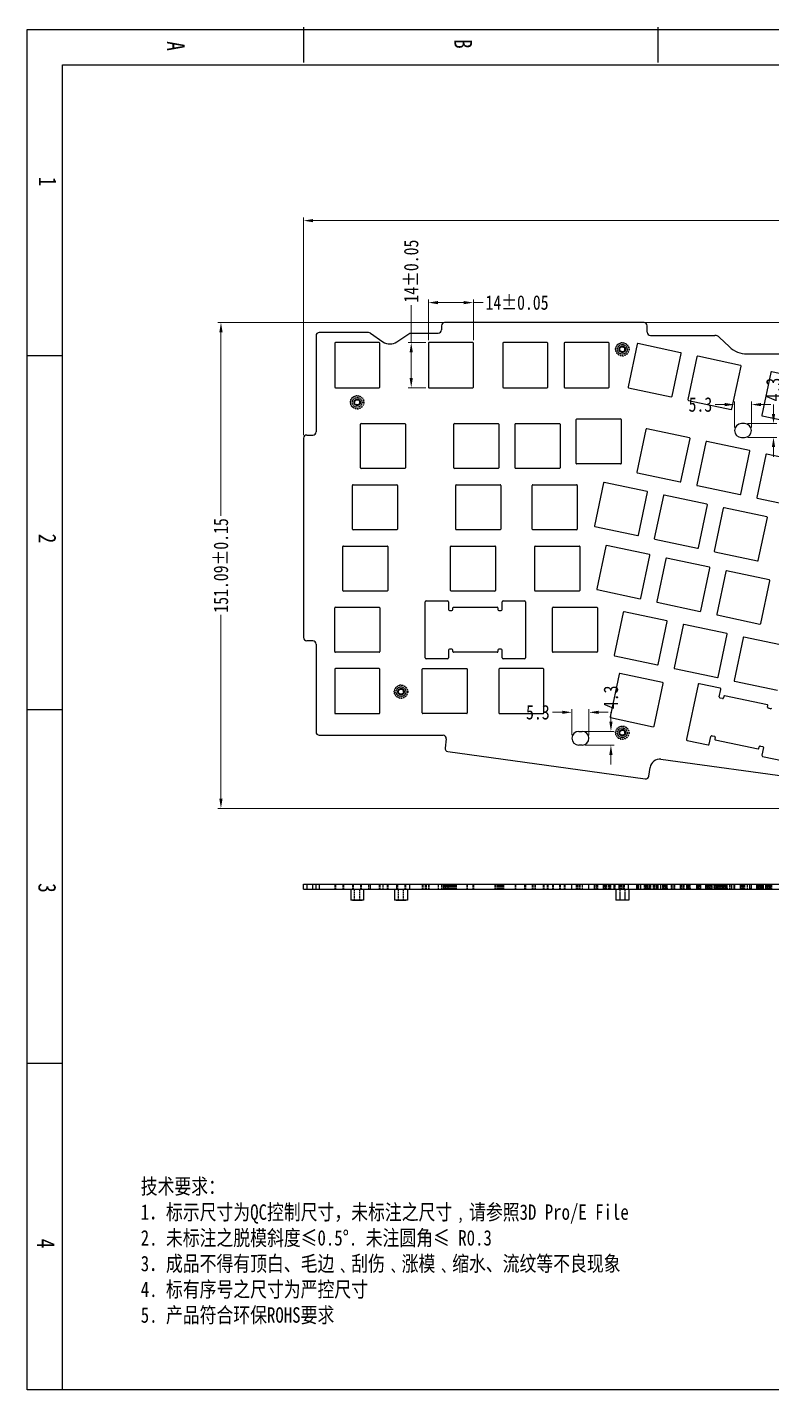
# Model space of a CAD drawing. Header units: inches. Extents: x 457 to 1932, y -186 to 238.
# Drawn here: x 457.2 to 688.7, y -186.2 to 237.6 of the extents above; entities that cross this region are included whole.
import ezdxf

# ---------------------------------------------------------------- set-up
doc = ezdxf.new("R2010")
doc.units = ezdxf.units.IN
doc.header["$LTSCALE"] = 1.21
doc.header["$MEASUREMENT"] = 0
doc.header["$PDMODE"] = 3
doc.header["$PDSIZE"] = 0.3125
doc.linetypes.add('HIDDEN', pattern=[0.2, 0.1, -0.1])
doc.layers.get('0').update_dxf_attribs({"linetype": 'CONTINUOUS'})
doc.layers.get('Defpoints').update_dxf_attribs({"linetype": 'CONTINUOUS'})
doc.layers.add('DEFAULT_2', color=8, linetype='HIDDEN')
doc.styles.get("Standard").update_dxf_attribs({"font": 'txt', "width": 0.8})
doc.dimstyles.new('YanXiu', dxfattribs={"dimscale": 1.5, "dimtxt": 3, "dimasz": 2, "dimexe": 0.66, "dimexo": 0.66, "dimgap": 0.66, "dimtad": 0, "dimdsep": 46, "dimtxsty": 'Standard', "dimcen": 0, "dimclrd": 3, "dimclre": 6, "dimclrt": 3, "dimazin": 2, "dimtm": 1e-09, "dimtfac": 1, "dimtofl": 0, "dimtmove": 0, "dimatfit": 3, "dimfxl": 0, "dimlwd": 5, "dimlwe": 5, "dimarcsym": 0})

# ---------------------------------------------------------------- blocks, each defined once
blk = doc.blocks.new('*D1')
at = {"color": 3, "lineweight": 5}
for p, q in [((689.29, 117.27), (689.29, 120.27)), ((689.29, 106.97), (689.29, 103.97))]:
    blk.add_line(p, q, dxfattribs=at)
at = {"color": 6, "lineweight": 5}
for p, q in [((681.29, 114.27), (690.28, 114.27)), ((681.29, 109.97), (690.28, 109.97))]:
    blk.add_line(p, q, dxfattribs=at)
at = {"color": 3}
for points in [[(688.79, 117.27), (689.79, 117.27), (689.29, 114.27)], [(688.79, 106.97), (689.79, 106.97), (689.29, 109.97)]]:
    blk.add_solid(points, dxfattribs=at)
at = {"layer": 'Defpoints', "color": 0}
for p in [(680.3, 114.27), (680.3, 109.97), (689.29, 109.97)]:
    blk.add_point(p, dxfattribs=at)
at = {"color": 3, "insert": (689.29, 124.86), "char_height": 4.5, "attachment_point": 5, "rotation": 90}
blk.add_mtext('4.3', dxfattribs=at)
blk = doc.blocks.new('*D2')
at = {"color": 3, "lineweight": 5}
for p, q in [((674.15, 120.2), (671.15, 120.2)), ((685.45, 120.2), (688.45, 120.2))]:
    blk.add_line(p, q, dxfattribs=at)
at = {"color": 6, "lineweight": 5}
for p, q in [((677.15, 113.11), (677.15, 121.19)), ((682.45, 113.11), (682.45, 121.19))]:
    blk.add_line(p, q, dxfattribs=at)
at = {"color": 3}
for points in [[(674.15, 120.7), (674.15, 119.7), (677.15, 120.2)], [(685.45, 120.7), (685.45, 119.7), (682.45, 120.2)]]:
    blk.add_solid(points, dxfattribs=at)
at = {"layer": 'Defpoints', "color": 0}
for p in [(677.15, 120.2), (677.15, 112.12), (682.45, 112.12)]:
    blk.add_point(p, dxfattribs=at)
at = {"color": 3, "insert": (666.56, 120.2), "char_height": 4.5, "attachment_point": 5}
blk.add_mtext('5.3', dxfattribs=at)
blk = doc.blocks.new('*D3')
at = {"color": 6, "lineweight": 5}
for p, q in [((581.95, 140.25), (581.95, 152.9)), ((595.95, 140.25), (595.95, 152.9))]:
    blk.add_line(p, q, dxfattribs=at)
at = {"color": 3, "lineweight": 5}
for p, q in [((584.95, 151.91), (592.95, 151.91)), ((595.95, 151.91), (598.95, 151.91))]:
    blk.add_line(p, q, dxfattribs=at)
at = {"color": 3}
for points in [[(584.95, 152.41), (584.95, 151.41), (581.95, 151.91)], [(592.95, 152.41), (592.95, 151.41), (595.95, 151.91)]]:
    blk.add_solid(points, dxfattribs=at)
at = {"layer": 'Defpoints', "color": 0}
for p in [(595.95, 151.91), (581.95, 139.26), (595.95, 139.26)]:
    blk.add_point(p, dxfattribs=at)
at = {"color": 3, "insert": (609.54, 151.91), "char_height": 4.5, "attachment_point": 5}
blk.add_mtext('14%%P0.05', dxfattribs=at)
blk = doc.blocks.new('*D4')
at = {"color": 3, "lineweight": 5}
for p, q in [((576.62, 139.46), (576.62, 151.11)), ((576.62, 128.46), (576.62, 136.46))]:
    blk.add_line(p, q, dxfattribs=at)
at = {"color": 6, "lineweight": 5}
for p, q in [((581.16, 139.46), (575.63, 139.46)), ((581.16, 125.46), (575.63, 125.46))]:
    blk.add_line(p, q, dxfattribs=at)
at = {"color": 3}
for points in [[(576.12, 136.46), (577.12, 136.46), (576.62, 139.46)], [(576.12, 128.46), (577.12, 128.46), (576.62, 125.46)]]:
    blk.add_solid(points, dxfattribs=at)
at = {"layer": 'Defpoints', "color": 0}
for p in [(582.15, 139.46), (576.62, 125.46), (582.15, 125.46)]:
    blk.add_point(p, dxfattribs=at)
at = {"color": 3, "insert": (576.62, 161.7), "char_height": 4.5, "attachment_point": 5, "rotation": 90}
blk.add_mtext('14%%P0.05', dxfattribs=at)
blk = doc.blocks.new('*D5')
at = {"color": 6, "lineweight": 5}
for p, q in [((543.12, 110.72), (543.12, 178.4)), ((984.22, 110.72), (984.22, 178.4))]:
    blk.add_line(p, q, dxfattribs=at)
at = {"color": 3, "lineweight": 5}
for p, q in [((546.12, 177.41), (749.78, 177.41)), ((981.22, 177.41), (777.56, 177.41))]:
    blk.add_line(p, q, dxfattribs=at)
at = {"color": 3}
for points in [[(546.12, 177.91), (546.12, 176.91), (543.12, 177.41)], [(981.22, 177.91), (981.22, 176.91), (984.22, 177.41)]]:
    blk.add_solid(points, dxfattribs=at)
at = {"layer": 'Defpoints', "color": 0}
for p in [(984.22, 177.41), (543.12, 109.73), (984.22, 109.73)]:
    blk.add_point(p, dxfattribs=at)
at = {"color": 3, "insert": (763.67, 177.41), "char_height": 4.5, "attachment_point": 5}
blk.add_mtext('441.1%%P0.15', dxfattribs=at)
blk = doc.blocks.new('*D6')
at = {"color": 6, "lineweight": 5}
for p, q in [((747.9, 145.71), (516.46, 145.71)), ((733.11, -5.38), (516.46, -5.38))]:
    blk.add_line(p, q, dxfattribs=at)
at = {"color": 3, "lineweight": 5}
for p, q in [((517.45, 142.71), (517.45, 85.56)), ((517.45, -2.38), (517.45, 54.78))]:
    blk.add_line(p, q, dxfattribs=at)
at = {"color": 3}
for points in [[(516.95, 142.71), (517.95, 142.71), (517.45, 145.71)], [(516.95, -2.38), (517.95, -2.38), (517.45, -5.38)]]:
    blk.add_solid(points, dxfattribs=at)
at = {"layer": 'Defpoints', "color": 0}
for p in [(748.89, 145.71), (517.45, -5.38), (734.1, -5.38)]:
    blk.add_point(p, dxfattribs=at)
at = {"color": 3, "insert": (517.45, 70.17), "char_height": 4.5, "attachment_point": 5, "rotation": 90}
blk.add_mtext('151.09%%P0.15', dxfattribs=at)
blk = doc.blocks.new('*D9')
at = {"color": 3, "lineweight": 5}
for p, q in [((638.73, 21.56), (638.73, 24.56)), ((638.73, 11.26), (638.73, 8.26))]:
    blk.add_line(p, q, dxfattribs=at)
at = {"color": 6, "lineweight": 5}
for p, q in [((630.73, 18.56), (639.72, 18.56)), ((630.73, 14.26), (639.72, 14.26))]:
    blk.add_line(p, q, dxfattribs=at)
at = {"color": 3}
for points in [[(638.23, 21.56), (639.23, 21.56), (638.73, 18.56)], [(638.23, 11.26), (639.23, 11.26), (638.73, 14.26)]]:
    blk.add_solid(points, dxfattribs=at)
at = {"layer": 'Defpoints', "color": 0}
for p in [(629.74, 18.56), (629.74, 14.26), (638.73, 14.26)]:
    blk.add_point(p, dxfattribs=at)
at = {"color": 3, "insert": (638.73, 29.15), "char_height": 4.5, "attachment_point": 5, "rotation": 90}
blk.add_mtext('4.3', dxfattribs=at)
blk = doc.blocks.new('*D10')
at = {"color": 6, "lineweight": 5}
for p, q in [((626.59, 17.4), (626.59, 25.48)), ((631.89, 17.4), (631.89, 25.48))]:
    blk.add_line(p, q, dxfattribs=at)
at = {"color": 3, "lineweight": 5}
for p, q in [((623.59, 24.49), (620.59, 24.49)), ((634.89, 24.49), (637.89, 24.49))]:
    blk.add_line(p, q, dxfattribs=at)
at = {"color": 3}
for points in [[(623.59, 24.99), (623.59, 23.99), (626.59, 24.49)], [(634.89, 24.99), (634.89, 23.99), (631.89, 24.49)]]:
    blk.add_solid(points, dxfattribs=at)
at = {"layer": 'Defpoints', "color": 0}
for p in [(626.59, 24.49), (626.59, 16.41), (631.89, 16.41)]:
    blk.add_point(p, dxfattribs=at)
at = {"color": 3, "insert": (616, 24.49), "char_height": 4.5, "attachment_point": 5}
blk.add_mtext('5.3', dxfattribs=at)

msp = doc.modelspace()

# ---------------------------------------------------------------- linework, layer by layer
at = {"color": 7, "linetype": 'Continuous'}
for p, q in [((543.253, 226.55), (543.253, 237.556)), ((653.312, 237.556), (653.312, 226.55)), ((457.205, -186.202), (457.205, 236.866)), ((457.205, 236.866), (1099.951, 236.866)), ((468.21, -186.202), (468.21, 225.86)), ((468.21, 225.86), (1099.951, 225.86)), ((586.019, 144.715), (586.019, 143.459)), ((649.019, 145.71), (587.019, 145.715)), ((650.019, 142.71), (650.019, 144.71)), ((547.021, 141.587), (547.021, 111.729)), ((563.364, 142.587), (548.021, 142.587)), ((563.929, 142.412), (567.835, 139.737)), ((572.186, 139.737), (576.16, 142.459)), ((576.16, 142.459), (585.019, 142.459)), ((651.019, 141.71), (671.056, 141.709)), ((672.435, 141.157), (675.57, 138.171)), ((552.821, 139.259), (552.821, 125.659)), ((566.621, 139.459), (553.021, 139.459)), ((566.821, 125.659), (566.821, 139.259)), ((581.949, 139.259), (581.949, 125.659)), ((595.749, 139.459), (582.149, 139.459)), ((595.949, 125.659), (595.949, 139.259)), ((605.096, 139.259), (605.096, 125.659)), ((618.896, 139.459), (605.296, 139.459)), ((619.096, 125.659), (619.096, 139.259)), ((624.146, 139.259), (624.146, 125.659)), ((637.946, 139.459), (624.346, 139.459)), ((638.146, 125.659), (638.146, 139.259)), ((646.856, 138.999), (644.045, 125.693)), ((660.399, 136.342), (647.093, 139.153)), ((657.742, 122.799), (660.554, 136.105)), ((681.088, 135.963), (745.888, 135.963)), ((468.21, 135.392), (457.205, 135.392)), ((665.495, 135.061), (662.683, 121.755)), ((679.038, 132.404), (665.732, 135.215)), ((676.381, 118.861), (679.192, 132.167)), ((688.463, 130.208), (685.651, 116.902)), ((702.006, 127.551), (688.7, 130.363)), ((553.021, 125.459), (566.621, 125.459)), ((582.149, 125.459), (595.749, 125.459)), ((605.296, 125.459), (618.896, 125.459)), ((624.346, 125.459), (637.946, 125.459)), ((644.199, 125.456), (657.505, 122.644)), ((662.838, 121.518), (676.144, 118.706)), ((627.946, 101.924), (627.946, 115.524)), ((628.146, 115.724), (641.746, 115.724)), ((641.946, 115.524), (641.946, 101.924)), ((685.806, 116.665), (699.112, 113.854)), ((544.121, 110.729), (546.021, 110.729)), ((560.831, 100.514), (560.831, 114.114)), ((561.031, 114.314), (574.631, 114.314)), ((574.831, 114.114), (574.831, 100.514)), ((589.846, 100.514), (589.846, 114.114)), ((590.046, 114.314), (603.646, 114.314)), ((603.846, 114.114), (603.846, 100.514)), ((608.896, 100.514), (608.896, 114.114)), ((609.096, 114.314), (622.696, 114.314)), ((622.896, 114.114), (622.896, 100.514)), ((649.635, 112.488), (646.819, 99.159)), ((663.181, 109.83), (649.872, 112.642)), ((680.303, 114.269), (679.303, 114.269)), ((543.121, 109.729), (543.121, 47.729)), ((660.521, 96.288), (663.337, 109.617)), ((668.273, 108.55), (665.458, 95.221)), ((681.819, 105.892), (668.511, 108.704)), ((679.303, 109.969), (680.303, 109.969)), ((641.746, 101.724), (628.146, 101.724)), ((679.16, 92.35), (681.975, 105.679)), ((686.912, 104.612), (684.097, 91.283)), ((700.458, 101.954), (687.149, 104.766)), ((574.631, 100.314), (561.031, 100.314)), ((603.646, 100.314), (590.046, 100.314)), ((622.696, 100.314), (609.096, 100.314)), ((646.975, 98.945), (660.284, 96.133)), ((558.326, 81.464), (558.326, 95.064)), ((558.526, 95.264), (572.126, 95.264)), ((572.326, 95.064), (572.326, 81.464)), ((590.446, 81.464), (590.446, 95.064)), ((590.646, 95.264), (604.246, 95.264)), ((604.446, 95.064), (604.446, 81.464)), ((614.246, 81.464), (614.246, 95.064)), ((614.446, 95.264), (628.046, 95.264)), ((628.246, 95.064), (628.246, 81.464)), ((636.402, 95.813), (633.587, 82.484)), ((649.948, 93.156), (636.639, 95.967)), ((665.614, 95.007), (678.923, 92.195)), ((647.288, 79.613), (650.104, 92.942)), ((655.041, 91.875), (652.225, 78.546)), ((668.586, 89.218), (655.278, 92.029)), ((665.927, 75.675), (668.743, 89.004)), ((684.253, 91.069), (697.561, 88.257)), ((673.679, 87.937), (670.864, 74.608)), ((687.225, 85.28), (673.916, 88.092)), ((684.566, 71.737), (687.381, 85.066)), ((572.126, 81.264), (558.526, 81.264)), ((604.246, 81.264), (590.646, 81.264)), ((628.046, 81.264), (614.446, 81.264)), ((633.743, 82.27), (647.051, 79.458)), ((650.706, 73.525), (637.398, 76.337)), ((652.381, 78.332), (665.69, 75.521)), ((555.326, 62.414), (555.326, 76.014)), ((555.526, 76.214), (569.126, 76.214)), ((569.326, 76.014), (569.326, 62.414)), ((588.846, 62.414), (588.846, 76.014)), ((589.046, 76.214), (602.646, 76.214)), ((602.846, 76.014), (602.846, 62.414)), ((615.016, 62.414), (615.016, 76.014)), ((615.216, 76.214), (628.816, 76.214)), ((629.016, 76.014), (629.016, 62.414)), ((637.161, 76.182), (634.345, 62.853)), ((648.047, 59.982), (650.862, 73.311)), ((655.799, 72.244), (652.984, 58.915)), ((669.345, 69.587), (656.036, 72.399)), ((671.02, 74.394), (684.329, 71.583)), ((666.685, 56.044), (669.501, 69.373)), ((674.438, 68.306), (671.622, 54.977)), ((687.983, 65.649), (674.675, 68.461)), ((685.324, 52.106), (688.139, 65.435)), ((569.126, 62.214), (555.526, 62.214)), ((602.646, 62.214), (589.046, 62.214)), ((628.816, 62.214), (615.216, 62.214)), ((634.501, 62.64), (647.81, 59.828)), ((552.821, 43.364), (552.821, 56.964)), ((553.021, 57.164), (566.621, 57.164)), ((566.821, 56.964), (566.821, 43.364)), ((580.966, 41.464), (580.966, 58.864)), ((581.266, 59.164), (587.916, 59.164)), ((588.216, 58.864), (588.216, 56.464)), ((588.516, 56.164), (589.266, 56.164)), ((589.566, 56.464), (589.566, 56.964)), ((589.766, 57.164), (603.366, 57.164)), ((603.566, 56.964), (603.566, 56.464)), ((603.866, 56.164), (604.616, 56.164)), ((604.916, 56.464), (604.916, 58.864)), ((605.216, 59.164), (611.866, 59.164)), ((612.166, 58.864), (612.166, 41.464)), ((620.546, 43.364), (620.546, 56.964)), ((620.746, 57.164), (634.346, 57.164)), ((634.546, 56.964), (634.546, 43.364)), ((642.566, 55.57), (639.751, 42.24)), ((656.112, 52.912), (642.803, 55.724)), ((653.14, 58.702), (666.448, 55.89)), ((653.453, 39.369), (656.268, 52.699)), ((661.205, 51.632), (658.389, 38.302)), ((674.751, 48.974), (661.442, 51.786)), ((671.778, 54.764), (685.087, 51.952)), ((546.021, 46.729), (544.121, 46.729)), ((672.091, 35.431), (674.907, 48.761)), ((679.843, 47.694), (677.028, 34.364)), ((693.389, 45.036), (680.08, 47.848)), ((547.021, 45.729), (547.021, 18.361)), ((566.621, 43.164), (553.021, 43.164)), ((588.216, 43.864), (588.216, 41.464)), ((589.266, 44.164), (588.516, 44.164)), ((589.566, 43.364), (589.566, 43.864)), ((603.366, 43.164), (589.766, 43.164)), ((603.566, 43.864), (603.566, 43.364)), ((604.616, 44.164), (603.866, 44.164)), ((604.916, 41.464), (604.916, 43.864)), ((634.346, 43.164), (620.746, 43.164)), ((587.916, 41.164), (581.266, 41.164)), ((611.866, 41.164), (605.216, 41.164)), ((639.907, 42.027), (653.216, 39.215)), ((552.821, 37.914), (552.821, 24.314)), ((566.621, 38.114), (553.021, 38.114)), ((566.821, 24.314), (566.821, 37.914)), ((580.066, 24.314), (580.066, 37.914)), ((580.266, 38.114), (593.866, 38.114)), ((594.066, 37.914), (594.066, 24.314)), ((603.866, 37.914), (603.866, 24.314)), ((617.666, 38.114), (604.066, 38.114)), ((617.866, 24.314), (617.866, 37.914)), ((641.268, 36.373), (638.453, 23.044)), ((654.814, 33.716), (641.505, 36.528)), ((658.545, 38.089), (671.854, 35.277)), ((677.184, 34.151), (690.493, 31.339)), ((652.154, 20.173), (654.97, 33.502)), ((665.836, 33.125), (662.239, 16.101)), ((672.697, 31.982), (666.191, 33.356)), ((672.433, 29.278), (672.929, 31.626)), ((673.398, 28.767), (672.664, 28.922)), ((673.857, 29.488), (673.754, 28.999)), ((687.403, 26.83), (674.094, 29.642)), ((687.451, 26.105), (687.559, 26.617)), ((688.389, 25.6), (687.683, 25.749)), ((457.205, 25.332), (468.21, 25.332)), ((553.021, 24.114), (566.621, 24.114)), ((593.866, 24.114), (580.266, 24.114)), ((604.066, 24.114), (617.666, 24.114)), ((638.609, 22.831), (651.917, 20.019)), ((548.021, 17.361), (586.546, 17.361)), ((628.741, 18.561), (629.741, 18.561)), ((670.184, 17.182), (670.918, 17.026)), ((587.536, 16.225), (587.146, 13.384)), ((629.741, 14.261), (628.741, 14.261)), ((662.47, 15.745), (668.977, 14.37)), ((669.332, 14.602), (669.828, 16.95)), ((671.149, 16.671), (671.041, 16.159)), ((671.198, 15.945), (684.506, 13.133)), ((684.743, 13.288), (684.847, 13.777)), ((685.202, 14.008), (685.936, 13.853)), ((686.167, 13.498), (685.671, 11.15)), ((588.001, 12.257), (649.425, 3.823)), ((654.299, 9.917), (732.007, -0.753)), ((685.903, 10.794), (692.409, 9.419)), ((650.551, 4.678), (650.919, 7.353)), ((543.121, -30.478), (543.121, -28.978)), ((543.121, -28.978), (796.767, -28.978)), ((544.121, -28.978), (544.121, -30.478)), ((546.021, -30.478), (546.021, -28.978)), ((547.021, -30.478), (547.021, -28.978)), ((548.021, -28.978), (548.021, -30.478)), ((586.546, -28.978), (586.546, -30.478)), ((587.137, -28.978), (587.137, -30.478)), ((588.001, -28.978), (588.001, -30.478)), ((649.425, -28.978), (649.425, -30.478)), ((650.551, -28.978), (650.551, -30.478)), ((650.919, -30.478), (650.919, -28.978)), ((654.299, -30.478), (654.299, -28.978)), ((543.121, -30.478), (796.767, -30.478)), ((557.821, -30.478), (557.821, -33.978)), ((561.821, -30.478), (561.821, -33.978)), ((571.446, -30.478), (571.446, -33.978)), ((575.446, -30.478), (575.446, -33.978)), ((640.282, -30.478), (640.282, -33.978)), ((644.282, -30.478), (644.282, -33.978)), ((561.821, -33.978), (557.821, -33.978)), ((558.321, -33.978), (561.321, -33.978)), ((575.446, -33.978), (571.446, -33.978)), ((571.946, -33.978), (574.946, -33.978)), ((644.282, -33.978), (640.282, -33.978)), ((643.782, -33.978), (640.782, -33.978)), ((468.21, -84.727), (457.205, -84.727)), ((1099.951, -186.202), (457.205, -186.202))]:
    msp.add_line(p, q, dxfattribs=at)
at = {"color": 2, "linetype": 'Continuous'}
for p, q in [((642.876, 137.933), (642.928, 137.98)), ((643.012, 138.056), (642.928, 137.98)), ((560.415, 121.449), (560.467, 121.496)), ((560.551, 121.572), (560.467, 121.496)), ((574.04, 31.439), (574.092, 31.486)), ((574.176, 31.562), (574.092, 31.486)), ((642.876, 18.673), (642.928, 18.72)), ((643.012, 18.796), (642.928, 18.72))]:
    msp.add_line(p, q, dxfattribs=at)
at = {"color": 7, "linetype": 'Continuous'}
for centre, radius, start, end in [((587.019, 144.715), 1, 89.99616, 179.99616), ((649.019, 144.71), 1, 359.99616, 89.99616), ((548.021, 141.587), 1, 90, 180), ((563.364, 141.587), 1, 55.59119, 90), ((585.019, 143.459), 1, 270, 359.99616), ((651.019, 142.71), 1, 179.99616, 269.99616), ((671.056, 139.709), 2, 46.38994, 89.99616), ((553.021, 139.259), 0.2, 90, 180), ((566.621, 139.259), 0.2, 0, 90), ((570.011, 142.913), 3.85, 235.59119, 304.40881), ((582.149, 139.259), 0.2, 90, 180), ((595.749, 139.259), 0.2, 0, 90), ((605.296, 139.259), 0.2, 90, 180), ((618.896, 139.259), 0.2, 0, 90), ((624.346, 139.259), 0.2, 90, 180), ((637.946, 139.259), 0.2, 0, 90), ((647.052, 138.958), 0.2, 78.07, 168.07), ((660.358, 136.146), 0.2, 348.07, 78.07), ((681.088, 143.963), 8, 226.38994, 270), ((665.69, 135.02), 0.2, 78.07, 168.07), ((678.997, 132.208), 0.2, 348.07, 78.07), ((688.658, 130.167), 0.2, 78.07, 168.07), ((553.021, 125.659), 0.2, 180, 270), ((566.621, 125.659), 0.2, 270, 0), ((582.149, 125.659), 0.2, 180, 270), ((595.749, 125.659), 0.2, 270, 0), ((605.296, 125.659), 0.2, 180, 270), ((618.896, 125.659), 0.2, 270, 0), ((624.346, 125.659), 0.2, 180, 270), ((637.946, 125.659), 0.2, 270, 0), ((644.241, 125.651), 0.2, 168.07, 258.07), ((657.547, 122.84), 0.2, 258.07, 348.07), ((662.879, 121.713), 0.2, 168.07, 258.07), ((676.185, 118.902), 0.2, 258.07, 348.07), ((628.146, 115.524), 0.2, 90, 180), ((641.746, 115.524), 0.2, 0, 90), ((685.847, 116.861), 0.2, 168.07, 258.07), ((544.121, 109.729), 1, 90, 180), ((546.021, 111.729), 1, 270, 360), ((561.031, 114.114), 0.2, 90, 180), ((574.631, 114.114), 0.2, 0, 90), ((590.046, 114.114), 0.2, 90, 180), ((603.646, 114.114), 0.2, 0, 90), ((609.096, 114.114), 0.2, 90, 180), ((622.696, 114.114), 0.2, 0, 90), ((649.831, 112.446), 0.2, 78.07, 168.07), ((679.303, 112.119), 2.15, 90, 270), ((680.303, 112.119), 2.15, 270, 90), ((663.137, 109.635), 0.2, 354.7704, 77.3499), ((668.469, 108.509), 0.2, 78.07, 168.07), ((628.146, 101.924), 0.2, 180, 270), ((641.746, 101.924), 0.2, 270, 0), ((681.775, 105.697), 0.2, 354.7704, 77.3499), ((687.108, 104.571), 0.2, 78.07, 168.07), ((561.031, 100.514), 0.2, 180, 270), ((574.631, 100.514), 0.2, 270, 0), ((590.046, 100.514), 0.2, 180, 270), ((603.646, 100.514), 0.2, 270, 0), ((609.096, 100.514), 0.2, 180, 270), ((622.696, 100.514), 0.2, 270, 0), ((647.019, 99.14), 0.2, 174.7704, 257.3499), ((558.526, 95.064), 0.2, 90, 180), ((572.126, 95.064), 0.2, 0, 90), ((590.646, 95.064), 0.2, 90, 180), ((604.246, 95.064), 0.2, 0, 90), ((614.446, 95.064), 0.2, 90, 180), ((628.046, 95.064), 0.2, 0, 90), ((636.598, 95.772), 0.2, 78.07, 168.07), ((660.326, 96.329), 0.2, 258.07, 348.07), ((665.658, 95.202), 0.2, 174.7704, 257.3499), ((649.904, 92.96), 0.2, 354.7704, 77.3499), ((655.236, 91.834), 0.2, 78.07, 168.07), ((668.543, 89.022), 0.2, 354.7704, 77.3499), ((678.964, 92.391), 0.2, 258.07, 348.07), ((684.296, 91.264), 0.2, 174.7704, 257.3499), ((673.875, 87.896), 0.2, 78.07, 168.07), ((687.181, 85.085), 0.2, 354.7704, 77.3499), ((558.526, 81.464), 0.2, 180, 270), ((572.126, 81.464), 0.2, 270, 360), ((590.646, 81.464), 0.2, 180, 270), ((604.246, 81.464), 0.2, 270, 0), ((614.446, 81.464), 0.2, 180, 270), ((628.046, 81.464), 0.2, 270, 0), ((633.787, 82.465), 0.2, 174.7704, 257.3499), ((637.356, 76.141), 0.2, 78.07, 168.07), ((647.093, 79.654), 0.2, 258.07, 348.07), ((652.425, 78.528), 0.2, 174.7704, 257.3499), ((555.526, 76.014), 0.2, 90, 180), ((569.126, 76.014), 0.2, 0, 90), ((589.046, 76.014), 0.2, 90, 180), ((602.646, 76.014), 0.2, 0, 90), ((615.216, 76.014), 0.2, 90, 180), ((628.816, 76.014), 0.2, 0, 90), ((650.662, 73.33), 0.2, 354.7704, 77.3499), ((655.995, 72.203), 0.2, 78.07, 168.07), ((665.731, 75.716), 0.2, 258.07, 348.07), ((671.064, 74.59), 0.2, 174.7704, 257.3499), ((669.301, 69.392), 0.2, 354.7704, 77.3499), ((674.633, 68.265), 0.2, 78.07, 168.07), ((684.37, 71.778), 0.2, 258.07, 348.07), ((687.94, 65.454), 0.2, 354.7704, 77.3499), ((555.526, 62.414), 0.2, 180, 270), ((569.126, 62.414), 0.2, 270, 0), ((589.046, 62.414), 0.2, 180, 270), ((602.646, 62.414), 0.2, 270, 0), ((615.216, 62.414), 0.2, 180, 270), ((628.816, 62.414), 0.2, 270, 0), ((634.545, 62.835), 0.2, 174.7704, 257.3499), ((647.851, 60.023), 0.2, 258.07, 348.07), ((553.021, 56.964), 0.2, 90, 180), ((566.621, 56.964), 0.2, 0, 90), ((581.266, 58.864), 0.3, 90, 180), ((587.916, 58.864), 0.3, 0, 90), ((588.516, 56.464), 0.3, 180, 270), ((589.266, 56.464), 0.3, 270, 0), ((589.766, 56.964), 0.2, 90, 180), ((603.366, 56.964), 0.2, 0, 90), ((603.866, 56.464), 0.3, 180, 270), ((604.616, 56.464), 0.3, 270, 0), ((605.216, 58.864), 0.3, 90, 180), ((611.866, 58.864), 0.3, 0, 90), ((620.746, 56.964), 0.2, 90, 180), ((634.346, 56.964), 0.2, 0, 90), ((642.762, 55.528), 0.2, 78.07, 168.07), ((653.183, 58.897), 0.2, 174.7704, 257.3499), ((666.49, 56.085), 0.2, 258.07, 348.07), ((656.068, 52.717), 0.2, 354.7704, 77.3499), ((661.401, 51.59), 0.2, 78.07, 168.07), ((671.822, 54.959), 0.2, 174.7704, 257.3499), ((685.128, 52.147), 0.2, 258.07, 348.07), ((544.121, 47.729), 1, 180, 270), ((546.021, 45.729), 1, 0, 90), ((674.707, 48.779), 0.2, 354.7704, 77.3499), ((680.039, 47.652), 0.2, 78.07, 168.07), ((553.021, 43.364), 0.2, 180, 270), ((566.621, 43.364), 0.2, 270, 0), ((588.516, 43.864), 0.3, 90, 180), ((589.266, 43.864), 0.3, 0, 90), ((589.766, 43.364), 0.2, 180, 270), ((603.366, 43.364), 0.2, 270, 0), ((603.866, 43.864), 0.3, 90, 180), ((604.616, 43.864), 0.3, 0, 90), ((620.746, 43.364), 0.2, 180, 270), ((634.346, 43.364), 0.2, 270, 0), ((581.266, 41.464), 0.3, 180, 270), ((587.916, 41.464), 0.3, 270, 0), ((605.216, 41.464), 0.3, 180, 270), ((611.866, 41.464), 0.3, 270, 0), ((639.951, 42.222), 0.2, 174.7704, 257.3499), ((653.257, 39.411), 0.2, 258.07, 348.07), ((658.589, 38.284), 0.2, 174.7704, 257.3499), ((553.021, 37.914), 0.2, 90, 180), ((566.621, 37.914), 0.2, 0, 90), ((580.266, 37.914), 0.2, 90, 180), ((593.866, 37.914), 0.2, 0, 90), ((604.066, 37.914), 0.2, 90, 180), ((617.666, 37.914), 0.2, 0, 90), ((641.464, 36.332), 0.2, 78.07, 168.07), ((671.895, 35.473), 0.2, 258.07, 348.07), ((677.228, 34.346), 0.2, 174.7704, 257.3499), ((654.77, 33.521), 0.2, 354.7704, 77.3499), ((666.129, 33.063), 0.3, 78.07, 168.07), ((672.635, 31.688), 0.3, 348.07, 78.07), ((672.726, 29.216), 0.3, 168.07, 258.07), ((673.46, 29.061), 0.3, 258.07, 348.07), ((674.053, 29.447), 0.2, 78.07, 168.07), ((687.359, 26.635), 0.2, 354.77037, 77.35009), ((687.745, 26.043), 0.3, 168.07, 258.07), ((688.451, 25.893), 0.3, 258.07, 348.07), ((553.021, 24.314), 0.2, 180, 270), ((566.621, 24.314), 0.2, 270, 0), ((580.266, 24.314), 0.2, 180, 270), ((593.866, 24.314), 0.2, 270, 0), ((604.066, 24.314), 0.2, 180, 270), ((617.666, 24.314), 0.2, 270, 0), ((638.653, 23.026), 0.2, 174.7704, 257.3499), ((548.021, 18.361), 1, 180, 270), ((586.546, 16.361), 1, 352.18207, 90), ((628.741, 16.411), 2.15, 90, 270), ((629.741, 16.411), 2.15, 270, 90), ((651.959, 20.214), 0.2, 258.07, 348.07), ((670.122, 16.888), 0.3, 78.07, 168.07), ((670.856, 16.733), 0.3, 348.07, 78.07), ((588.137, 13.247), 1, 172.18207, 262.18207), ((662.532, 16.039), 0.3, 168.07, 258.07), ((669.039, 14.664), 0.3, 258.07, 348.07), ((671.241, 16.14), 0.2, 174.77037, 257.35009), ((684.548, 13.329), 0.2, 258.07, 348.07), ((685.14, 13.715), 0.3, 78.07, 168.07), ((685.874, 13.56), 0.3, 348.07, 78.07), ((653.891, 6.945), 3, 82.18207, 172.18207), ((685.965, 11.088), 0.3, 168.07, 258.07), ((649.561, 4.814), 1, 262.18207, 352.18207)]:
    msp.add_arc(centre, radius, start, end, dxfattribs=at)
at = {"color": 2, "linetype": 'Continuous'}
for points, knots in [([(643.012, 138.056), (643.058, 138.005), (642.881, 138.222), (642.619, 138.324), (642.682, 138.296)], [0, 0, 0, 0, 0.4999973, 1, 1, 1, 1]), ([(643.069, 137.255), (643.115, 137.417), (643.1, 137.778), (642.88, 138.062), (642.744, 138.161)], [0, 0, 0, 0, 0.499586, 1, 1, 1, 1]), ([(560.551, 121.572), (560.597, 121.521), (560.42, 121.739), (560.158, 121.84), (560.221, 121.812)], [0, 0, 0, 0, 0.4999973, 1, 1, 1, 1]), ([(560.608, 120.772), (560.654, 120.933), (560.639, 121.295), (560.419, 121.578), (560.283, 121.678)], [0, 0, 0, 0, 0.499586, 1, 1, 1, 1]), ([(574.176, 31.562), (574.222, 31.511), (574.045, 31.729), (573.783, 31.83), (573.846, 31.802)], [0, 0, 0, 0, 0.4999973, 1, 1, 1, 1]), ([(574.233, 30.762), (574.279, 30.923), (574.264, 31.285), (574.044, 31.568), (573.908, 31.668)], [0, 0, 0, 0, 0.499586, 1, 1, 1, 1]), ([(643.012, 18.796), (643.058, 18.745), (642.881, 18.963), (642.619, 19.064), (642.682, 19.036)], [0, 0, 0, 0, 0.4999973, 1, 1, 1, 1]), ([(643.069, 17.996), (643.115, 18.157), (643.1, 18.519), (642.88, 18.802), (642.744, 18.902)], [0, 0, 0, 0, 0.499586, 1, 1, 1, 1])]:
    msp.add_open_spline(points, degree=3, knots=knots, dxfattribs=at)
at = {"layer": 'DEFAULT_2', "color": 8, "linetype": 'HIDDEN'}
for p, q in [((552.821, -28.978), (552.821, -30.478)), ((553.021, -28.978), (553.021, -30.478)), ((555.326, -28.978), (555.326, -30.478)), ((555.526, -28.978), (555.526, -30.478)), ((558.326, -28.978), (558.326, -30.478)), ((558.526, -28.978), (558.526, -30.478)), ((560.831, -28.978), (560.831, -30.478)), ((561.031, -28.978), (561.031, -30.478)), ((563.364, -28.978), (563.364, -30.478)), ((563.929, -30.478), (563.929, -28.978)), ((566.621, -28.978), (566.621, -30.478)), ((566.821, -28.978), (566.821, -30.478)), ((567.835, -28.978), (567.835, -30.478)), ((569.126, -28.978), (569.126, -30.478)), ((569.326, -28.978), (569.326, -30.478)), ((572.126, -28.978), (572.126, -30.478)), ((572.186, -30.478), (572.186, -28.978)), ((572.326, -28.978), (572.326, -30.478)), ((574.631, -28.978), (574.631, -30.478)), ((574.831, -28.978), (574.831, -30.478)), ((576.16, -30.478), (576.16, -28.978)), ((580.066, -28.978), (580.066, -30.478)), ((580.266, -28.978), (580.266, -30.478)), ((580.966, -28.978), (580.966, -30.478)), ((581.266, -28.978), (581.266, -30.478)), ((581.949, -28.978), (581.949, -30.478)), ((582.149, -28.978), (582.149, -30.478)), ((585.019, -28.978), (585.019, -30.478)), ((586.019, -28.978), (586.019, -30.478)), ((587.019, -28.978), (587.019, -30.478)), ((587.536, -28.978), (587.536, -30.478)), ((587.916, -28.978), (587.916, -30.478)), ((588.216, -28.978), (588.216, -30.478)), ((588.516, -28.978), (588.516, -30.478)), ((588.846, -28.978), (588.846, -30.478)), ((589.046, -28.978), (589.046, -30.478)), ((589.266, -28.978), (589.266, -30.478)), ((589.566, -28.978), (589.566, -30.478)), ((589.766, -28.978), (589.766, -30.478)), ((589.846, -28.978), (589.846, -30.478)), ((590.046, -28.978), (590.046, -30.478)), ((590.446, -28.978), (590.446, -30.478)), ((590.646, -28.978), (590.646, -30.478)), ((593.866, -28.978), (593.866, -30.478)), ((594.066, -28.978), (594.066, -30.478)), ((595.749, -28.978), (595.749, -30.478)), ((595.949, -28.978), (595.949, -30.478)), ((602.646, -28.978), (602.646, -30.478)), ((602.846, -28.978), (602.846, -30.478)), ((603.366, -28.978), (603.366, -30.478)), ((603.566, -28.978), (603.566, -30.478)), ((603.646, -28.978), (603.646, -30.478)), ((603.846, -28.978), (603.846, -30.478)), ((603.866, -28.978), (603.866, -30.478)), ((604.066, -28.978), (604.066, -30.478)), ((604.246, -28.978), (604.246, -30.478)), ((604.446, -28.978), (604.446, -30.478)), ((604.616, -28.978), (604.616, -30.478)), ((604.916, -28.978), (604.916, -30.478)), ((605.096, -28.978), (605.096, -30.478)), ((605.216, -28.978), (605.216, -30.478)), ((605.296, -28.978), (605.296, -30.478)), ((608.896, -28.978), (608.896, -30.478)), ((609.096, -28.978), (609.096, -30.478)), ((611.866, -28.978), (611.866, -30.478)), ((612.166, -28.978), (612.166, -30.478)), ((614.246, -28.978), (614.246, -30.478)), ((614.446, -28.978), (614.446, -30.478)), ((615.016, -28.978), (615.016, -30.478)), ((615.216, -28.978), (615.216, -30.478)), ((617.666, -28.978), (617.666, -30.478)), ((617.866, -28.978), (617.866, -30.478)), ((618.896, -28.978), (618.896, -30.478)), ((619.096, -28.978), (619.096, -30.478)), ((620.546, -28.978), (620.546, -30.478)), ((620.746, -28.978), (620.746, -30.478)), ((622.696, -28.978), (622.696, -30.478)), ((622.896, -28.978), (622.896, -30.478)), ((624.146, -28.978), (624.146, -30.478)), ((624.346, -28.978), (624.346, -30.478)), ((626.591, -30.478), (626.591, -28.978)), ((627.946, -28.978), (627.946, -30.478)), ((628.046, -28.978), (628.046, -30.478)), ((628.146, -28.978), (628.146, -30.478)), ((628.246, -28.978), (628.246, -30.478)), ((628.741, -28.978), (628.741, -30.478)), ((628.816, -28.978), (628.816, -30.478)), ((629.016, -28.978), (629.016, -30.478)), ((629.741, -28.978), (629.741, -30.478)), ((631.891, -30.478), (631.891, -28.978)), ((633.591, -30.478), (633.586, -28.978)), ((633.743, -28.978), (633.746, -30.478)), ((634.347, -29.469), (634.344, -28.978)), ((634.346, -28.978), (634.346, -30.478)), ((634.347, -29.969), (634.347, -29.469)), ((634.501, -28.978), (634.504, -30.478)), ((634.546, -28.978), (634.546, -30.478)), ((636.402, -30.478), (636.402, -28.978)), ((636.639, -28.978), (636.639, -30.478)), ((637.161, -30.478), (637.161, -28.978)), ((637.398, -28.978), (637.398, -30.478)), ((637.946, -28.978), (637.946, -30.478)), ((638.146, -28.978), (638.146, -30.478)), ((638.457, -30.478), (638.452, -28.978)), ((638.609, -28.978), (638.612, -30.478)), ((639.755, -30.478), (639.75, -28.978)), ((639.907, -28.978), (639.91, -30.478)), ((641.268, -30.478), (641.268, -28.978)), ((641.505, -28.978), (641.505, -30.478)), ((641.746, -28.978), (641.746, -30.478)), ((641.946, -28.978), (641.946, -30.478)), ((642.566, -30.478), (642.566, -28.978)), ((642.803, -28.978), (642.803, -30.478)), ((644.045, -28.978), (644.045, -30.478)), ((644.199, -30.478), (644.199, -28.978)), ((646.824, -30.478), (646.819, -28.978)), ((646.856, -30.478), (646.856, -28.978)), ((646.975, -28.978), (646.979, -30.478)), ((647.051, -28.978), (647.051, -30.478)), ((647.093, -28.978), (647.093, -30.478)), ((647.288, -30.478), (647.288, -28.978)), ((647.81, -28.978), (647.81, -30.478)), ((648.047, -30.478), (648.047, -28.978)), ((649.019, -28.978), (649.019, -30.478)), ((649.635, -30.478), (649.635, -28.978)), ((649.872, -28.978), (649.872, -30.478)), ((649.948, -28.978), (649.945, -30.478)), ((650.019, -28.978), (650.019, -30.478)), ((650.102, -29.469), (650.105, -28.978)), ((650.102, -29.969), (650.102, -29.469)), ((650.706, -28.978), (650.703, -30.478)), ((650.861, -29.469), (650.863, -28.978)), ((650.861, -29.969), (650.861, -29.469)), ((651.019, -28.978), (651.019, -30.478)), ((651.917, -28.978), (651.917, -30.478)), ((652.154, -30.478), (652.154, -28.978)), ((652.229, -30.478), (652.225, -28.978)), ((652.381, -28.978), (652.384, -30.478)), ((652.988, -30.478), (652.983, -28.978)), ((653.14, -28.978), (653.143, -30.478)), ((653.216, -28.978), (653.216, -30.478)), ((653.453, -30.478), (653.453, -28.978)), ((654.814, -28.978), (654.811, -30.478)), ((654.968, -29.469), (654.971, -28.978)), ((654.968, -29.969), (654.968, -29.469)), ((655.041, -30.478), (655.041, -28.978)), ((655.278, -28.978), (655.278, -30.478)), ((655.799, -30.478), (655.799, -28.978)), ((656.036, -28.978), (656.036, -30.478)), ((656.112, -28.978), (656.109, -30.478)), ((656.266, -29.469), (656.269, -28.978)), ((656.266, -29.969), (656.266, -29.469)), ((657.505, -28.978), (657.505, -30.478)), ((657.742, -30.478), (657.742, -28.978)), ((658.394, -30.478), (658.389, -28.978)), ((658.545, -28.978), (658.549, -30.478)), ((660.284, -28.978), (660.284, -30.478)), ((660.399, -30.478), (660.399, -28.978)), ((660.521, -30.478), (660.521, -28.978)), ((660.554, -28.978), (660.554, -30.478)), ((661.205, -30.478), (661.205, -28.978)), ((661.442, -28.978), (661.442, -30.478)), ((662.232, -28.978), (662.232, -30.478)), ((662.47, -30.478), (662.47, -28.978)), ((662.683, -28.978), (662.683, -30.478)), ((662.838, -30.478), (662.838, -28.978)), ((663.181, -28.978), (663.178, -30.478)), ((663.335, -29.469), (663.337, -28.978)), ((663.335, -29.969), (663.335, -29.469)), ((665.495, -30.478), (665.495, -28.978)), ((665.614, -28.978), (665.617, -30.478)), ((665.69, -28.978), (665.69, -30.478)), ((665.732, -28.978), (665.732, -30.478)), ((665.836, -30.478), (665.836, -28.978)), ((665.927, -30.478), (665.927, -28.978)), ((666.191, -28.978), (666.191, -30.478)), ((666.448, -28.978), (666.448, -30.478)), ((666.685, -30.478), (666.685, -28.978)), ((668.273, -30.478), (668.273, -28.978)), ((668.511, -28.978), (668.511, -30.478)), ((668.586, -28.978), (668.583, -30.478)), ((668.741, -29.469), (668.743, -28.978)), ((668.741, -29.969), (668.741, -29.469)), ((668.977, -28.978), (668.977, -30.478)), ((669.332, -30.478), (669.332, -28.978)), ((669.499, -29.469), (669.502, -28.978)), ((669.499, -29.969), (669.499, -29.469)), ((669.828, -28.978), (669.828, -30.478)), ((670.184, -30.478), (670.184, -28.978)), ((670.865, -29.469), (670.863, -28.978)), ((670.865, -29.969), (670.865, -29.469)), ((670.918, -28.978), (670.918, -30.478)), ((671.02, -28.978), (671.023, -30.478)), ((671.043, -29.469), (671.041, -28.978)), ((671.043, -29.969), (671.043, -29.469)), ((671.056, -30.478), (671.056, -28.978)), ((671.149, -30.478), (671.149, -28.978)), ((671.198, -28.978), (671.201, -30.478)), ((671.626, -30.478), (671.621, -28.978)), ((671.778, -28.978), (671.781, -30.478)), ((671.854, -28.978), (671.854, -30.478)), ((672.091, -30.478), (672.091, -28.978)), ((672.426, -28.978), (672.426, -30.478)), ((672.664, -28.978), (672.664, -30.478)), ((672.697, -30.478), (672.697, -28.978)), ((672.929, -28.978), (672.929, -30.478)), ((673.398, -30.478), (673.398, -28.978)), ((673.679, -30.478), (673.679, -28.978)), ((673.754, -28.978), (673.754, -30.478)), ((673.857, -30.478), (673.857, -28.978)), ((673.916, -28.978), (673.916, -30.478)), ((674.094, -28.978), (674.094, -30.478)), ((674.438, -30.478), (674.438, -28.978)), ((674.675, -28.978), (674.675, -30.478)), ((674.751, -28.978), (674.747, -30.478)), ((674.905, -29.469), (674.907, -28.978)), ((674.905, -29.969), (674.905, -29.469)), ((675.57, -28.978), (675.57, -30.478)), ((676.144, -28.978), (676.144, -30.478)), ((676.381, -30.478), (676.381, -28.978)), ((677.032, -30.478), (677.027, -28.978)), ((677.153, -30.478), (677.153, -28.978)), ((677.184, -28.978), (677.187, -30.478)), ((678.923, -28.978), (678.923, -30.478)), ((679.038, -30.478), (679.038, -28.978)), ((679.16, -30.478), (679.16, -28.978)), ((679.192, -28.978), (679.192, -30.478)), ((679.303, -28.978), (679.303, -30.478)), ((679.843, -30.478), (679.843, -28.978)), ((680.08, -28.978), (680.08, -30.478)), ((680.303, -28.978), (680.303, -30.478)), ((681.088, -28.978), (681.088, -30.478)), ((681.819, -28.978), (681.816, -30.478)), ((681.974, -29.469), (681.976, -28.978)), ((681.974, -29.969), (681.974, -29.469)), ((682.453, -30.478), (682.453, -28.978)), ((684.101, -30.478), (684.096, -28.978)), ((684.253, -28.978), (684.256, -30.478)), ((684.329, -28.978), (684.329, -30.478)), ((684.506, -28.978), (684.506, -30.478)), ((684.566, -30.478), (684.566, -28.978)), ((684.743, -30.478), (684.743, -28.978)), ((684.847, -28.978), (684.847, -30.478)), ((685.087, -28.978), (685.087, -30.478)), ((685.202, -30.478), (685.202, -28.978)), ((685.324, -30.478), (685.324, -28.978)), ((685.651, -28.978), (685.651, -30.478)), ((685.671, -28.978), (685.671, -30.478)), ((685.806, -30.478), (685.806, -28.978)), ((685.903, -30.478), (685.903, -28.978)), ((685.936, -28.978), (685.936, -30.478)), ((686.167, -30.478), (686.167, -28.978)), ((686.912, -30.478), (686.912, -28.978)), ((687.149, -28.978), (687.149, -30.478)), ((687.225, -28.978), (687.222, -30.478)), ((687.379, -29.469), (687.382, -28.978)), ((687.379, -29.969), (687.379, -29.469)), ((687.403, -28.978), (687.4, -30.478)), ((687.445, -28.978), (687.445, -30.478)), ((687.557, -29.469), (687.559, -28.978)), ((687.557, -29.969), (687.557, -29.469)), ((687.683, -28.978), (687.683, -30.478)), ((687.983, -28.978), (687.98, -30.478)), ((688.138, -29.469), (688.14, -28.978)), ((688.138, -29.969), (688.138, -29.469)), ((688.389, -30.478), (688.389, -28.978)), ((688.463, -30.478), (688.463, -28.978)), ((688.7, -28.978), (688.7, -30.478)), ((559.021, -33.978), (559.021, -30.478)), ((560.621, -33.978), (560.621, -30.478)), ((572.646, -33.978), (572.646, -30.478)), ((574.246, -33.978), (574.246, -30.478)), ((641.482, -30.478), (641.482, -33.978)), ((643.082, -30.478), (643.082, -33.978))]:
    msp.add_line(p, q, dxfattribs=at)
at = {"layer": 'DEFAULT_2', "color": 2, "linetype": 'HIDDEN', "ltscale": 3}
for centre, radius in [((642.282, 137.397), 2.1), ((642.282, 137.397), 2), ((642.282, 137.397), 0.8), ((559.821, 120.914), 2.1), ((559.821, 120.914), 2), ((559.821, 120.914), 0.8), ((573.446, 30.904), 2.1), ((573.446, 30.904), 2), ((573.446, 30.904), 0.8), ((642.282, 18.138), 2.1), ((642.282, 18.138), 2), ((642.282, 18.138), 0.8)]:
    msp.add_circle(centre, radius, dxfattribs=at)
at = {"layer": 'DEFAULT_2', "color": 8, "linetype": 'HIDDEN'}
for centre, radius in [((642.282, 137.397), 1.5), ((642.282, 137.397), 0.8), ((642.282, 137.397), 0.8), ((559.821, 120.914), 1.5), ((559.821, 120.914), 0.8), ((559.821, 120.914), 0.8), ((573.446, 30.904), 1.5), ((573.446, 30.904), 0.8), ((573.446, 30.904), 0.8), ((642.282, 18.138), 1.5), ((642.282, 18.138), 0.8), ((642.282, 18.138), 0.8)]:
    msp.add_circle(centre, radius, dxfattribs=at)
for centre, radius, start, end in [((852.439, -29.034), 186.982, 179.98282, 180.36416), ((703.206, -29.706), 68.86, 180.21949, 180.43016), ((595.956, -30.511), 38.393, 0.04969, 0.43103), ((688.493, -30.511), 38.393, 179.56897, 179.95031), ((581.243, -29.706), 68.86, 359.56984, 359.78051), ((689.251, -30.511), 38.393, 179.56897, 179.95031), ((582.001, -29.706), 68.86, 359.56984, 359.78051), ((693.359, -30.511), 38.393, 179.56897, 179.95031), ((586.109, -29.706), 68.86, 359.56984, 359.78051), ((694.657, -30.511), 38.393, 179.56897, 179.95031), ((587.407, -29.706), 68.86, 359.56984, 359.78051), ((701.725, -30.511), 38.393, 179.56897, 179.95031), ((594.476, -29.706), 68.86, 359.56984, 359.78051), ((627.069, -30.511), 38.393, 0.04969, 0.43103), ((707.131, -30.511), 38.393, 179.56897, 179.95031), ((599.881, -29.706), 68.86, 359.56984, 359.78051), ((707.889, -30.511), 38.393, 179.56897, 179.95031), ((600.64, -29.706), 68.86, 359.56984, 359.78051), ((739.725, -29.706), 68.86, 180.21949, 180.43016), ((632.475, -30.511), 38.393, 0.04969, 0.43103), ((739.9, -29.706), 68.857, 180.21952, 180.4302), ((632.656, -30.511), 38.39, 0.04969, 0.43106), ((713.295, -30.511), 38.393, 179.56897, 179.95031), ((606.045, -29.706), 68.86, 359.56984, 359.78051), ((720.364, -30.511), 38.393, 179.56897, 179.95031), ((613.114, -29.706), 68.86, 359.56984, 359.78051), ((725.77, -30.511), 38.393, 179.56897, 179.95031), ((618.52, -29.706), 68.86, 359.56984, 359.78051), ((725.944, -30.511), 38.39, 179.56894, 179.95031), ((618.7, -29.706), 68.857, 359.5698, 359.78048), ((726.528, -30.511), 38.393, 179.56897, 179.95031), ((619.278, -29.706), 68.86, 359.56984, 359.78051)]:
    msp.add_arc(centre, radius, start, end, dxfattribs=at)
at = {"layer": 'DEFAULT_2', "color": 2, "linetype": 'HIDDEN', "ltscale": 3}
for points in [[(641.704, 138.193), (641.869, 138.313), (642.29, 138.45), (642.911, 138.24), (643.288, 137.703), (643.273, 137.046), (642.872, 136.527), (642.241, 136.346), (641.625, 136.576), (641.266, 137.125), (641.302, 137.781), (641.72, 138.287), (642.357, 138.447), (642.965, 138.197), (643.306, 137.636), (643.248, 136.982), (642.814, 136.49), (642.172, 136.351), (641.573, 136.62), (641.25, 137.192), (641.329, 137.844), (641.78, 138.322), (642.426, 138.439), (643.015, 138.151), (643.319, 137.569), (643.219, 136.92), (642.753, 136.457), (642.104, 136.361), (641.524, 136.668), (641.239, 137.26), (641.361, 137.905), (641.841, 138.352), (642.492, 138.429), (642.876, 138.208), (643.012, 138.056)], [(559.243, 121.709), (559.408, 121.83), (559.829, 121.966), (560.45, 121.756), (560.827, 121.219), (560.812, 120.563), (560.411, 120.043), (559.78, 119.863), (559.164, 120.092), (558.805, 120.642), (558.841, 121.297), (559.259, 121.803), (559.896, 121.963), (560.504, 121.714), (560.845, 121.153), (560.787, 120.499), (560.353, 120.007), (559.711, 119.868), (559.112, 120.137), (558.789, 120.708), (558.868, 121.36), (559.319, 121.838), (559.965, 121.956), (560.554, 121.667), (560.858, 121.085), (560.758, 120.437), (560.292, 119.974), (559.643, 119.877), (559.063, 120.185), (558.778, 120.776), (558.9, 121.421), (559.38, 121.868), (560.031, 121.945), (560.415, 121.724), (560.551, 121.572)], [(572.868, 31.699), (573.033, 31.82), (573.454, 31.956), (574.075, 31.746), (574.452, 31.209), (574.437, 30.553), (574.036, 30.033), (573.405, 29.853), (572.789, 30.082), (572.43, 30.632), (572.466, 31.287), (572.884, 31.793), (573.521, 31.953), (574.129, 31.704), (574.47, 31.143), (574.412, 30.489), (573.978, 29.997), (573.336, 29.858), (572.737, 30.127), (572.414, 30.698), (572.493, 31.35), (572.944, 31.828), (573.59, 31.946), (574.179, 31.657), (574.483, 31.075), (574.383, 30.427), (573.917, 29.964), (573.268, 29.867), (572.688, 30.175), (572.403, 30.766), (572.525, 31.411), (573.005, 31.858), (573.656, 31.935), (574.04, 31.714), (574.176, 31.562)], [(641.704, 18.933), (641.869, 19.054), (642.29, 19.19), (642.911, 18.98), (643.288, 18.443), (643.273, 17.787), (642.872, 17.267), (642.241, 17.087), (641.625, 17.316), (641.266, 17.866), (641.302, 18.521), (641.72, 19.027), (642.357, 19.187), (642.965, 18.938), (643.306, 18.377), (643.248, 17.723), (642.814, 17.231), (642.172, 17.092), (641.573, 17.361), (641.25, 17.932), (641.329, 18.584), (641.78, 19.062), (642.426, 19.18), (643.015, 18.891), (643.319, 18.309), (643.219, 17.661), (642.753, 17.198), (642.104, 17.101), (641.524, 17.409), (641.239, 18), (641.361, 18.645), (641.841, 19.092), (642.492, 19.169), (642.876, 18.948), (643.012, 18.796)]]:
    msp.add_open_spline(points, degree=3, knots=[0, 0, 0, 0, 0.0312476, 0.0624971, 0.0937489, 0.1250021, 0.1562545, 0.1875048, 0.2187528, 0.25, 0.2812478, 0.3124976, 0.3437497, 0.3750029, 0.4062551, 0.437505, 0.4687528, 0.5, 0.531248, 0.5624981, 0.5937504, 0.6250037, 0.6562556, 0.6875051, 0.7187528, 0.75, 0.7812482, 0.8124987, 0.8437513, 0.8750044, 0.906256, 0.9375053, 0.9687528, 1, 1, 1, 1], dxfattribs=at)

# ---------------------------------------------------------------- texts
at = {"color": 7, "linetype": 'Continuous', "char_height": 5.503, "width": 5.50297, "attachment_point": 1, "rotation": 270, "line_spacing_factor": 0.9}
for s, insert in [('A', (506.181, 233.198)), ('B', (595.531, 233.887)), ('1', (466.311, 191.059)), ('2', (466.213, 80.062)), ('3', (466.192, -28.638)), ('4', (465.76, -139.207))]:
    msp.add_mtext(s, dxfattribs=dict(at, insert=insert))
at = {"insert": (492.5, -120.548), "char_height": 4.8, "width": 215.5784, "attachment_point": 1}
msp.add_mtext('{\\fSimSun|b0|i0|c134|p2;技术要求：\\P1．标示尺寸为QC控制尺寸，未标注之尺寸\\fSimSun|b0|i0|c136|p2;﹐\\fSimSun|b0|i0|c134|p2;请参照3D Pro/E File\\P2. 未标注之脱模斜度≤0.5%%D. 未注圆角≤ R0.3\\P3．成品不得有顶白、毛边\\fSimSun|b0|i0|c136|p2;﹑\\fSimSun|b0|i0|c134|p2;刮伤\\fSimSun|b0|i0|c136|p2;﹑\\fSimSun|b0|i0|c134|p2;涨模\\fSimSun|b0|i0|c136|p2;﹑\\fSimSun|b0|i0|c134|p2;缩水、流纹等不良现象\\P4. 标有序号之尺寸为严控尺寸\\P5. 产品符合环保ROHS要求}', dxfattribs=at)

# ---------------------------------------------------------------- dimensions: what is measured, and where the dimension line sits
dim = msp.add_linear_dim(base=(984.2163, 177.4133), p1=(543.1208, 109.7289), p2=(984.2163, 109.7287), text='<>%%P0.15', dimstyle='YanXiu')
dim.commit()
dim.dimension.update_dxf_attribs({"geometry": '*D5', "text_midpoint": (763.6685, 177.4133), "dimtype": 160})
dim = msp.add_linear_dim(base=(576.622, 125.459), p1=(582.149, 139.459), p2=(582.149, 125.459), angle=90, text='<>%%P0.05', dimstyle='YanXiu')
dim.commit()
dim.dimension.update_dxf_attribs({"geometry": '*D4', "text_midpoint": (576.622, 161.705), "dimtype": 160})
dim = msp.add_linear_dim(base=(595.949, 151.913), p1=(581.949, 139.259), p2=(595.949, 139.259), text='<>%%P0.05', dimstyle='YanXiu')
dim.commit()
dim.dimension.update_dxf_attribs({"geometry": '*D3', "text_midpoint": (609.539, 151.913)})
dim = msp.add_linear_dim(base=(517.45, -5.378), p1=(748.888, 145.709), p2=(734.1, -5.378), angle=90, text='<>%%P0.15', dimstyle='YanXiu')
dim.commit()
dim.dimension.update_dxf_attribs({"geometry": '*D6', "text_midpoint": (517.45, 70.166)})
for base, p1, p2, picture, middle in [((689.295, 109.969), (680.303, 114.269), (680.303, 109.969), '*D1', (689.295, 124.859)), ((638.733, 14.261), (629.741, 18.561), (629.741, 14.261), '*D9', (638.733, 29.151))]:
    dim = msp.add_linear_dim(base=base, p1=p1, p2=p2, angle=90, dimstyle='YanXiu')
    dim.commit()
    dim.dimension.update_dxf_attribs({"geometry": picture, "text_midpoint": middle, "dimtype": 160})
for base, p1, p2, picture, middle in [((677.153, 120.197), (682.453, 112.119), (677.153, 112.119), '*D2', (666.563, 120.197)), ((626.591, 24.489), (631.891, 16.411), (626.591, 16.411), '*D10', (616.001, 24.489))]:
    dim = msp.add_linear_dim(base=base, p1=p1, p2=p2, dimstyle='YanXiu')
    dim.commit()
    dim.dimension.update_dxf_attribs({"geometry": picture, "text_midpoint": middle})

doc.saveas('drawing.dxf')
